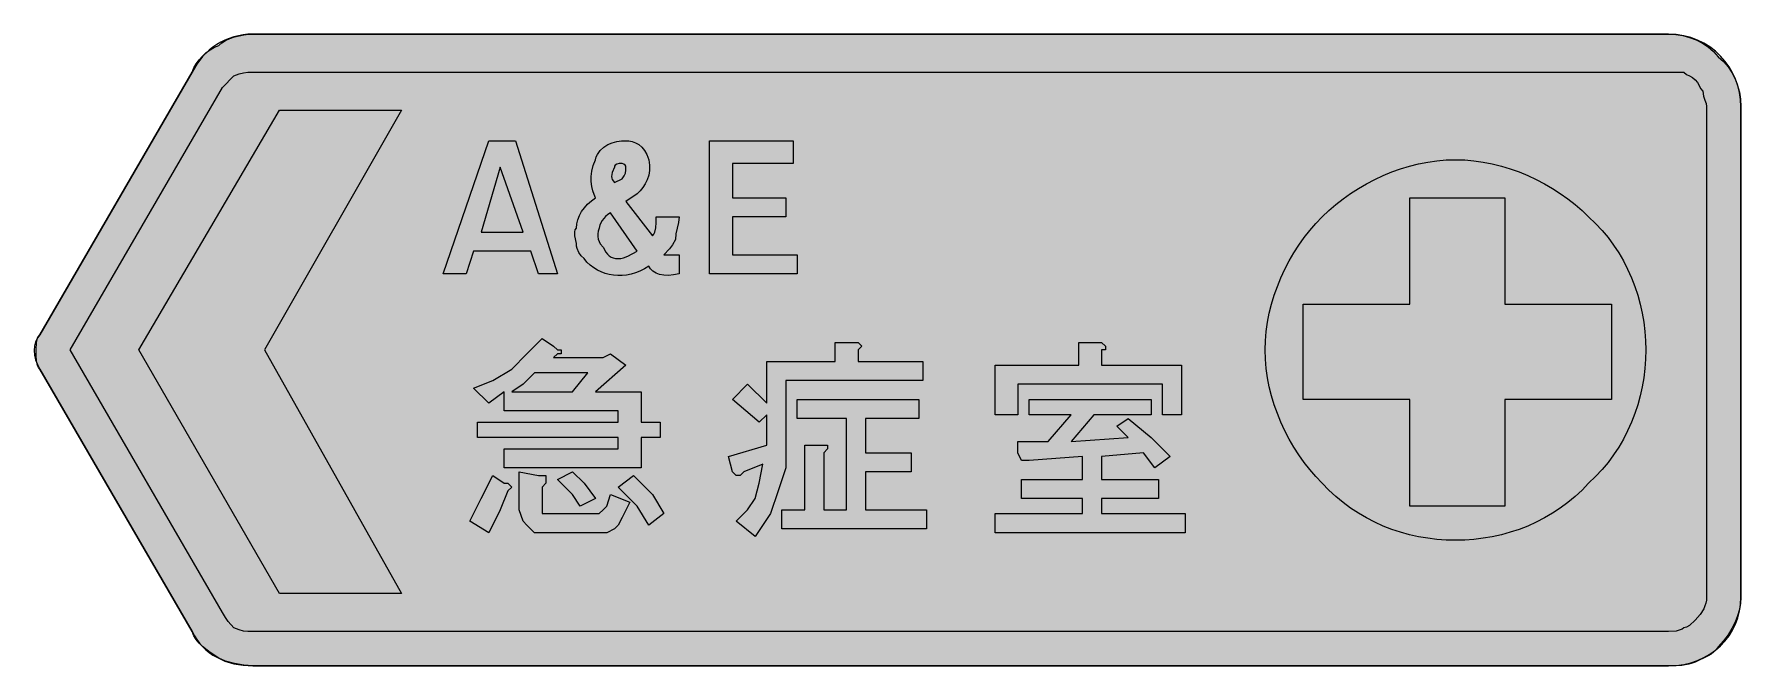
# Model space of a CAD drawing. Header units: metres. Extents: x 14 to 552, y 36 to 235.
import ezdxf

# ---------------------------------------------------------------- set-up
doc = ezdxf.new("R2010")
doc.units = ezdxf.units.M
for name, color, linetype, true_color in [('FILL_BLUE_0000FF', 7, 'Continuous', 0x0000ff), ('FILL_RED_FF0000', 7, 'Continuous', 0xff0000), ('FILL_WHITE_FFFFFF', 7, 'Continuous', 0xffffff), ('STROKE_BLUE_0000FF', 7, 'Continuous', 0x0000ff)]:
    doc.layers.add(name, color=color, linetype=linetype, true_color=true_color)

msp = doc.modelspace()

# ---------------------------------------------------------------- hatches: boundary and pattern name
at = {"layer": 'FILL_BLUE_0000FF', "true_color": 0x0000ff}
h = msp.add_hatch(color=7, dxfattribs=at)
h.dxf.hatch_style = 1
h.paths.add_polyline_path([(529.05, 222.96), (533.85, 222.96), (534.75, 222.25), (535.65, 221.76), (536.55, 221.27), (537.45, 220.56), (538.16, 219.66), (538.65, 218.76), (539.14, 217.86), (539.85, 216.96), (540.04, 215.37), (540.45, 214.11), (540.86, 213.08), (541.05, 212.16), (541.05, 57.36), (540.99, 56.46), (540.82, 55.56), (540.54, 54.66), (540.15, 53.76), (539.02, 51.96), (537.45, 50.16), (535.65, 48.51), (534.75, 47.97), (533.85, 47.76), (533.35, 47.36), (532.76, 47.07), (531.45, 46.71), (529.05, 46.56), (82.65, 46.56), (81.04, 46.58), (79.65, 46.71), (78.26, 47.07), (76.65, 47.76), (74.85, 49.71), (73.95, 50.97), (73.05, 52.56), (25.05, 135.36), (73.05, 218.16), (76.65, 221.76), (78.26, 222.45), (79.65, 222.81), (81.04, 222.94), (82.65, 222.96), (529.05, 222.96)])
at = {"layer": 'FILL_RED_FF0000', "true_color": 0xff0000}
h = msp.add_hatch(color=7, dxfattribs=at)
h.dxf.hatch_style = 1
h.paths.add_polyline_path([(447.45, 119.76), (413.85, 119.76), (413.85, 149.76), (447.45, 149.76), (447.45, 183.36), (477.45, 183.36), (477.45, 149.76), (511.05, 149.76), (511.05, 119.76), (477.45, 119.76), (477.45, 86.16), (447.45, 86.16), (447.45, 119.76)])
at = {"layer": 'FILL_WHITE_FFFFFF', "true_color": 0xffffff}
h = msp.add_hatch(color=7, dxfattribs=at)
h.dxf.hatch_style = 1
h.paths.add_polyline_path([(551.74, 55.51), (551.4, 53.57), (550.84, 51.58), (550.05, 49.56), (549.04, 47.54), (547.8, 45.55), (546.34, 43.61), (544.65, 41.76), (544.09, 40.91), (543.36, 40.17), (542.48, 39.5), (541.5, 38.91), (537.45, 36.96), (536.5, 36.56), (535.46, 36.27), (533.25, 35.91), (531.04, 35.78), (529.05, 35.76), (82.65, 35.76), (79.78, 35.97), (76.8, 36.51), (74.04, 37.28), (71.85, 38.16), (69.19, 39.98), (66.75, 41.91), (65.69, 42.95), (64.76, 44.07), (64.01, 45.26), (63.45, 46.56), (15.45, 129.36), (15.05, 129.86), (14.76, 130.47), (14.4, 131.91), (14.27, 133.58), (14.25, 135.36), (14.4, 137.76), (14.76, 139.07), (15.05, 139.66), (15.45, 140.16), (63.45, 222.96), (64.01, 224.31), (64.76, 225.62), (65.69, 226.88), (66.75, 228.06), (67.93, 229.12), (69.19, 230.05), (70.5, 230.8), (71.85, 231.36), (72.86, 232.2), (74.04, 232.93), (75.37, 233.55), (76.8, 234.06), (78.28, 234.45), (79.78, 234.73), (81.25, 234.9), (82.65, 234.96), (529.05, 234.96), (531.3, 234.85), (533.51, 234.51), (535.67, 233.95), (537.75, 233.16), (539.71, 232.15), (541.54, 230.91), (543.19, 229.45), (544.65, 227.76), (546.34, 226.3), (547.8, 224.65), (549.04, 222.82), (550.05, 220.86), (550.84, 218.78), (551.4, 216.62), (551.74, 214.41), (551.85, 212.16), (551.85, 57.36), (551.74, 55.51)])
h = msp.add_hatch(color=7, dxfattribs=at)
h.dxf.hatch_style = 1
h.paths.add_polyline_path([(91.05, 210.96), (129.45, 210.96), (86.25, 135.36), (129.45, 58.56), (91.05, 58.56), (46.65, 135.36), (91.05, 210.96)])
h = msp.add_hatch(color=7, dxfattribs=at)
h.dxf.hatch_style = 1
h.paths.add_polyline_path([(178.65, 159.36), (172.65, 159.36), (170.25, 166.56), (152.25, 166.56), (149.85, 159.36), (142.65, 159.36), (157.05, 201.36), (165.45, 201.36), (178.65, 159.36)])
h.paths.add_polyline_path([(154.65, 172.56), (167.85, 172.56), (160.65, 192.96), (154.65, 172.56)], flags=16)
h = msp.add_hatch(color=7, dxfattribs=at)
h.dxf.hatch_style = 1
h.paths.add_polyline_path([(184.86, 167.37), (184.7, 168.11), (184.65, 168.96), (184.2, 171.36), (184.14, 172.67), (184.31, 173.26), (184.65, 173.76), (184.76, 175.11), (185.08, 176.44), (185.6, 177.75), (186.3, 179.01), (187.17, 180.22), (188.19, 181.35), (189.36, 182.41), (190.65, 183.36), (190.21, 184.37), (189.81, 185.57), (189.49, 186.95), (189.3, 188.46), (189.28, 190.09), (189.47, 191.8), (189.91, 193.56), (190.65, 195.36), (190.92, 196.22), (191.26, 197), (192.15, 198.32), (193.27, 199.37), (194.55, 200.16), (195.95, 200.73), (197.4, 201.1), (198.85, 201.3), (200.25, 201.36), (201.2, 201.3), (202.22, 201.1), (203.27, 200.73), (204.3, 200.16), (205.28, 199.37), (206.16, 198.32), (206.89, 197), (207.45, 195.36), (207.74, 193.62), (207.73, 191.98), (207.47, 190.47), (207, 189.06), (206.36, 187.77), (205.59, 186.58), (204.74, 185.52), (203.85, 184.56), (200.25, 182.16), (208.65, 171.36), (209.05, 171.86), (209.34, 172.47), (209.7, 173.91), (209.83, 175.58), (209.85, 177.36), (217.05, 177.36), (216.86, 175.56), (216.45, 173.76), (216.04, 171.96), (215.85, 170.16), (214.95, 168.57), (214.05, 167.31), (212.25, 165.36), (217.05, 165.36), (217.05, 159.36), (215.31, 159.02), (213.69, 158.89), (212.22, 158.96), (210.9, 159.21), (209.75, 159.63), (208.78, 160.2), (208.01, 160.92), (207.45, 161.76), (206.09, 160.93), (204.7, 160.24), (203.31, 159.68), (201.9, 159.27), (200.49, 158.98), (199.1, 158.83), (197.71, 158.8), (196.35, 158.91), (195.02, 159.14), (193.72, 159.5), (192.46, 159.98), (191.25, 160.58), (190.1, 161.3), (189.01, 162.14), (187.99, 163.09), (187.05, 164.16), (186.17, 165.08), (185.4, 166.11), (184.86, 167.37)])
h.paths.add_polyline_path([(193.26, 176.83), (192.75, 176.16), (192.07, 174.85), (191.85, 173.76), (191.51, 172.86), (191.36, 171.98), (191.39, 171.12), (191.55, 170.31), (191.83, 169.55), (192.19, 168.87), (193.05, 167.76), (193.97, 166.18), (194.46, 165.57), (195, 165.06), (195.59, 164.67), (196.26, 164.38), (197, 164.22), (197.85, 164.16), (198.7, 164.21), (199.46, 164.37), (200.85, 164.91), (203.85, 166.56), (195.45, 178.56), (194.61, 178.06), (193.87, 177.47), (193.26, 176.83)], flags=16)
h.paths.add_polyline_path([(199.74, 190.26), (200.1, 191.16), (200.23, 192.06), (200.25, 192.96), (200.2, 193.36), (200.06, 193.65), (199.65, 194.01), (199.05, 194.16), (198.17, 194.14), (197.4, 194.01), (196.86, 193.65), (196.7, 193.36), (196.65, 192.96), (195.97, 191.37), (195.75, 190.11), (195.81, 189.57), (195.97, 189.08), (196.65, 188.16), (199.05, 189.36), (199.74, 190.26)], flags=16)
h = msp.add_hatch(color=7, dxfattribs=at)
h.dxf.hatch_style = 1
h.paths.add_polyline_path([(226.65, 201.36), (253.05, 201.36), (253.05, 194.16), (233.85, 194.16), (233.85, 183.36), (250.65, 183.36), (250.65, 177.36), (233.85, 177.36), (233.85, 165.36), (254.25, 165.36), (254.25, 159.36), (226.65, 159.36), (226.65, 201.36)])
h = msp.add_hatch(color=7, dxfattribs=at)
h.dxf.hatch_style = 1
h.paths.add_polyline_path([(521.78, 132.44), (521.57, 129.52), (521.22, 126.62), (520.72, 123.73), (520.09, 120.88), (519.32, 118.06), (518.4, 115.29), (517.35, 112.56), (516.15, 109.89), (514.82, 107.28), (513.34, 104.74), (511.72, 102.28), (509.97, 99.91), (508.07, 97.63), (506.03, 95.44), (503.85, 93.36), (501.77, 91.18), (499.58, 89.14), (497.3, 87.24), (494.92, 85.48), (492.47, 83.87), (489.93, 82.39), (487.32, 81.06), (484.65, 79.86), (481.92, 78.81), (479.15, 77.89), (476.33, 77.12), (473.47, 76.48), (470.59, 75.99), (467.69, 75.64), (464.77, 75.43), (461.85, 75.36), (458.93, 75.43), (456.01, 75.64), (453.11, 75.99), (450.22, 76.48), (447.37, 77.12), (444.55, 77.89), (441.78, 78.81), (439.05, 79.86), (436.38, 81.06), (433.77, 82.39), (431.23, 83.87), (428.77, 85.48), (426.4, 87.24), (424.12, 89.14), (421.93, 91.18), (419.85, 93.36), (417.87, 95.44), (415.98, 97.63), (414.18, 99.91), (412.48, 102.28), (410.89, 104.74), (409.41, 107.28), (408.04, 109.89), (406.8, 112.56), (405.68, 115.29), (404.7, 118.06), (403.85, 120.88), (403.14, 123.73), (402.59, 126.62), (402.18, 129.52), (401.93, 132.44), (401.85, 135.36), (401.93, 138.28), (402.18, 141.2), (402.59, 144.1), (403.14, 146.98), (403.85, 149.84), (404.7, 152.66), (405.68, 155.43), (406.8, 158.16), (408.04, 160.83), (409.41, 163.44), (410.89, 165.98), (412.48, 168.43), (414.18, 170.81), (415.98, 173.09), (417.87, 175.28), (419.85, 177.36), (421.93, 179.34), (424.12, 181.23), (426.4, 183.03), (428.77, 184.73), (431.23, 186.32), (433.77, 187.8), (436.38, 189.17), (439.05, 190.41), (441.78, 191.53), (444.55, 192.51), (447.37, 193.36), (450.22, 194.07), (453.11, 194.62), (456.01, 195.03), (458.93, 195.28), (461.85, 195.36), (464.77, 195.28), (467.69, 195.03), (470.59, 194.62), (473.47, 194.07), (476.33, 193.36), (479.15, 192.51), (481.92, 191.53), (484.65, 190.41), (487.32, 189.17), (489.93, 187.8), (492.47, 186.32), (494.92, 184.73), (497.3, 183.03), (499.58, 181.23), (501.77, 179.34), (503.85, 177.36), (506.03, 175.28), (508.07, 173.09), (509.97, 170.81), (511.72, 168.43), (513.34, 165.98), (514.82, 163.44), (516.15, 160.83), (517.35, 158.16), (518.4, 155.43), (519.32, 152.66), (520.09, 149.84), (520.72, 146.98), (521.22, 144.1), (521.57, 141.2), (521.78, 138.28), (521.85, 135.36), (521.78, 132.44)])
h = msp.add_hatch(color=7, dxfattribs=at)
h.dxf.hatch_style = 1
h.paths.add_polyline_path([(164.25, 129.36), (169.05, 134.16), (173.85, 138.96), (177.45, 136.56), (178.65, 135.36), (179.85, 135.36), (179.85, 134.16), (178.65, 134.16), (177.45, 132.96), (193.05, 132.96), (195.45, 134.16), (200.25, 130.56), (190.65, 122.16), (205.05, 122.16), (205.05, 112.56), (211.05, 112.56), (211.05, 107.76), (205.05, 107.76), (205.05, 98.16), (161.85, 98.16), (161.85, 104.16), (197.85, 104.16), (197.85, 107.76), (153.45, 107.76), (153.45, 112.56), (197.85, 112.56), (197.85, 116.16), (161.85, 116.16), (161.85, 122.16), (157.05, 118.56), (152.25, 123.36), (158.25, 125.76), (164.25, 129.36)])
h.paths.add_polyline_path([(164.25, 122.16), (183.45, 122.16), (188.25, 128.16), (171.45, 128.16), (167.85, 124.56), (164.25, 122.16)], flags=16)
h = msp.add_hatch(color=7, dxfattribs=at)
h.dxf.hatch_style = 1
h.paths.add_polyline_path([(266.25, 131.76), (266.25, 137.76), (272.25, 137.76), (273.45, 137.76), (274.65, 136.56), (273.45, 135.36), (273.45, 131.76), (293.85, 131.76), (293.85, 125.76), (250.65, 125.76), (250.65, 106.56), (250.65, 98.16), (248.25, 90.96), (245.85, 83.76), (241.05, 76.56), (235.05, 81.36), (238.65, 84.96), (241.05, 88.56), (242.25, 93.36), (243.45, 99.36), (237.45, 96.96), (236.25, 95.76), (235.05, 95.76), (233.85, 96.96), (232.65, 101.76), (244.65, 105.36), (244.65, 114.96), (242.25, 112.56), (233.85, 119.76), (238.65, 124.56), (244.65, 118.56), (244.65, 131.76), (266.25, 131.76)])
h = msp.add_hatch(color=7, dxfattribs=at)
h.dxf.hatch_style = 1
h.paths.add_polyline_path([(343.05, 137.76), (349.05, 137.76), (350.25, 137.76), (351.45, 136.56), (351.45, 135.36), (350.25, 135.36), (350.25, 130.56), (375.45, 130.56), (375.45, 114.96), (369.45, 114.96), (369.45, 124.56), (323.85, 124.56), (323.85, 114.96), (316.65, 114.96), (316.65, 130.56), (343.05, 130.56), (343.05, 137.76)])
h = msp.add_hatch(color=7, dxfattribs=at)
h.dxf.hatch_style = 1
h.paths.add_polyline_path([(292.65, 119.76), (292.65, 113.76), (275.85, 113.76), (275.85, 102.96), (290.25, 102.96), (290.25, 96.96), (275.85, 96.96), (275.85, 84.96), (295.05, 84.96), (295.05, 78.96), (249.45, 78.96), (249.45, 84.96), (256.65, 84.96), (256.65, 105.36), (262.65, 105.36), (263.85, 105.36), (263.85, 104.16), (262.65, 102.96), (262.65, 84.96), (269.85, 84.96), (269.85, 113.76), (254.25, 113.76), (254.25, 119.76), (292.65, 119.76)])
h = msp.add_hatch(color=7, dxfattribs=at)
h.dxf.hatch_style = 1
h.paths.add_polyline_path([(344.25, 101.76), (327.45, 100.56), (326.25, 100.56), (325.05, 100.56), (323.85, 102.96), (323.85, 106.56), (333.45, 106.56), (340.65, 114.96), (327.45, 114.96), (327.45, 119.76), (365.85, 119.76), (365.85, 114.96), (347.85, 114.96), (340.65, 106.56), (358.65, 107.76), (356.25, 110.16), (355.05, 111.36), (358.65, 113.76), (365.85, 107.76), (371.85, 101.76), (367.05, 98.16), (363.45, 102.96), (350.25, 101.76), (350.25, 94.56), (368.25, 94.56), (368.25, 88.56), (350.25, 88.56), (350.25, 83.76), (376.65, 83.76), (376.65, 77.76), (316.65, 77.76), (316.65, 83.76), (344.25, 83.76), (344.25, 88.56), (325.05, 88.56), (325.05, 94.56), (344.25, 94.56), (344.25, 101.76)])
h = msp.add_hatch(color=7, dxfattribs=at)
h.dxf.hatch_style = 1
h.paths.add_polyline_path([(172.65, 95.76), (175.05, 95.76), (175.05, 94.56), (175.05, 93.36), (173.85, 92.16), (173.85, 87.36), (173.85, 84.96), (173.85, 83.76), (175.05, 83.76), (177.45, 83.76), (189.45, 83.76), (191.85, 83.76), (193.05, 84.96), (194.25, 86.16), (195.45, 89.76), (201.45, 87.36), (199.05, 82.56), (197.85, 80.16), (196.65, 78.96), (194.25, 77.76), (190.65, 77.76), (175.05, 77.76), (171.45, 77.76), (169.05, 80.16), (167.85, 81.36), (166.65, 84.96), (166.65, 96.96), (172.65, 95.76)])
h = msp.add_hatch(color=7, dxfattribs=at)
h.dxf.hatch_style = 1
h.paths.add_polyline_path([(183.45, 89.76), (178.65, 94.56), (183.45, 96.96), (187.05, 93.36), (190.65, 88.56), (185.85, 86.16), (183.45, 89.76)])
h = msp.add_hatch(color=7, dxfattribs=at)
h.dxf.hatch_style = 1
h.paths.add_polyline_path([(154.65, 88.56), (158.25, 95.76), (161.85, 93.36), (163.05, 93.36), (164.25, 92.16), (163.05, 90.96), (160.65, 84.96), (157.05, 77.76), (151.05, 81.36), (154.65, 88.56)])
h = msp.add_hatch(color=7, dxfattribs=at)
h.dxf.hatch_style = 1
h.paths.add_polyline_path([(203.85, 86.16), (197.85, 92.16), (202.65, 95.76), (208.65, 89.76), (212.25, 83.76), (207.45, 80.16), (203.85, 86.16)])

# ---------------------------------------------------------------- linework, layer by layer
at = {"layer": 'FILL_BLUE_0000FF', "lineweight": 0, "true_color": 0x0000ff}
msp.add_lwpolyline([(529.05, 222.96), (533.85, 222.96), (534.75, 222.25), (535.65, 221.76), (536.55, 221.27), (537.45, 220.56), (538.16, 219.66), (538.65, 218.76), (539.14, 217.86), (539.85, 216.96), (540.04, 215.37), (540.45, 214.11), (540.86, 213.08), (541.05, 212.16), (541.05, 57.36), (540.99, 56.46), (540.82, 55.56), (540.54, 54.66), (540.15, 53.76), (539.02, 51.96), (537.45, 50.16), (535.65, 48.51), (534.75, 47.97), (533.85, 47.76), (533.35, 47.36), (532.76, 47.07), (531.45, 46.71), (529.05, 46.56), (82.65, 46.56), (81.04, 46.58), (79.65, 46.71), (78.26, 47.07), (76.65, 47.76), (74.85, 49.71), (73.95, 50.97), (73.05, 52.56), (25.05, 135.36), (73.05, 218.16), (76.65, 221.76), (78.26, 222.45), (79.65, 222.81), (81.04, 222.94), (82.65, 222.96)], close=True, dxfattribs=at)
at = {"layer": 'FILL_RED_FF0000', "lineweight": 0, "true_color": 0xff0000}
msp.add_lwpolyline([(447.45, 119.76), (413.85, 119.76), (413.85, 149.76), (447.45, 149.76), (447.45, 183.36), (477.45, 183.36), (477.45, 149.76), (511.05, 149.76), (511.05, 119.76), (477.45, 119.76), (477.45, 86.16), (447.45, 86.16)], close=True, dxfattribs=at)
at = {"layer": 'FILL_WHITE_FFFFFF', "lineweight": 0, "true_color": 0xffffff}
for points in [[(551.74, 55.51), (551.4, 53.57), (550.84, 51.58), (550.05, 49.56), (549.04, 47.54), (547.8, 45.55), (546.34, 43.61), (544.65, 41.76), (544.09, 40.91), (543.36, 40.17), (542.48, 39.5), (541.5, 38.91), (537.45, 36.96), (536.5, 36.56), (535.46, 36.27), (533.25, 35.91), (531.04, 35.78), (529.05, 35.76), (82.65, 35.76), (79.78, 35.97), (76.8, 36.51), (74.04, 37.28), (71.85, 38.16), (69.19, 39.98), (66.75, 41.91), (65.69, 42.95), (64.76, 44.07), (64.01, 45.26), (63.45, 46.56), (15.45, 129.36), (15.05, 129.86), (14.76, 130.47), (14.4, 131.91), (14.27, 133.58), (14.25, 135.36), (14.4, 137.76), (14.76, 139.07), (15.05, 139.66), (15.45, 140.16), (63.45, 222.96), (64.01, 224.31), (64.76, 225.62), (65.69, 226.88), (66.75, 228.06), (67.93, 229.12), (69.19, 230.05), (70.5, 230.8), (71.85, 231.36), (72.86, 232.2), (74.04, 232.93), (75.37, 233.55), (76.8, 234.06), (78.28, 234.45), (79.78, 234.73), (81.25, 234.9), (82.65, 234.96), (529.05, 234.96), (531.3, 234.85), (533.51, 234.51), (535.67, 233.95), (537.75, 233.16), (539.71, 232.15), (541.54, 230.91), (543.19, 229.45), (544.65, 227.76), (546.34, 226.3), (547.8, 224.65), (549.04, 222.82), (550.05, 220.86), (550.84, 218.78), (551.4, 216.62), (551.74, 214.41), (551.85, 212.16), (551.85, 57.36)], [(178.65, 159.36), (172.65, 159.36), (170.25, 166.56), (152.25, 166.56), (149.85, 159.36), (142.65, 159.36), (157.05, 201.36), (165.45, 201.36)], [(184.86, 167.37), (184.7, 168.11), (184.65, 168.96), (184.2, 171.36), (184.14, 172.67), (184.31, 173.26), (184.65, 173.76), (184.76, 175.11), (185.08, 176.44), (185.6, 177.75), (186.3, 179.01), (187.17, 180.22), (188.19, 181.35), (189.36, 182.41), (190.65, 183.36), (190.21, 184.37), (189.81, 185.57), (189.49, 186.95), (189.3, 188.46), (189.28, 190.09), (189.47, 191.8), (189.91, 193.56), (190.65, 195.36), (190.92, 196.22), (191.26, 197), (192.15, 198.32), (193.27, 199.37), (194.55, 200.16), (195.95, 200.73), (197.4, 201.1), (198.85, 201.3), (200.25, 201.36), (201.2, 201.3), (202.22, 201.1), (203.27, 200.73), (204.3, 200.16), (205.28, 199.37), (206.16, 198.32), (206.89, 197), (207.45, 195.36), (207.74, 193.62), (207.73, 191.98), (207.47, 190.47), (207, 189.06), (206.36, 187.77), (205.59, 186.58), (204.74, 185.52), (203.85, 184.56), (200.25, 182.16), (208.65, 171.36), (209.05, 171.86), (209.34, 172.47), (209.7, 173.91), (209.83, 175.58), (209.85, 177.36), (217.05, 177.36), (216.86, 175.56), (216.45, 173.76), (216.04, 171.96), (215.85, 170.16), (214.95, 168.57), (214.05, 167.31), (212.25, 165.36), (217.05, 165.36), (217.05, 159.36), (215.31, 159.02), (213.69, 158.89), (212.22, 158.96), (210.9, 159.21), (209.75, 159.63), (208.78, 160.2), (208.01, 160.92), (207.45, 161.76), (206.09, 160.93), (204.7, 160.24), (203.31, 159.68), (201.9, 159.27), (200.49, 158.98), (199.1, 158.83), (197.71, 158.8), (196.35, 158.91), (195.02, 159.14), (193.72, 159.5), (192.46, 159.98), (191.25, 160.58), (190.1, 161.3), (189.01, 162.14), (187.99, 163.09), (187.05, 164.16), (186.17, 165.08), (185.4, 166.11)], [(226.65, 201.36), (253.05, 201.36), (253.05, 194.16), (233.85, 194.16), (233.85, 183.36), (250.65, 183.36), (250.65, 177.36), (233.85, 177.36), (233.85, 165.36), (254.25, 165.36), (254.25, 159.36), (226.65, 159.36)], [(199.74, 190.26), (200.1, 191.16), (200.23, 192.06), (200.25, 192.96), (200.2, 193.36), (200.06, 193.65), (199.65, 194.01), (199.05, 194.16), (198.17, 194.14), (197.4, 194.01), (196.86, 193.65), (196.7, 193.36), (196.65, 192.96), (195.97, 191.37), (195.75, 190.11), (195.81, 189.57), (195.97, 189.08), (196.65, 188.16), (199.05, 189.36)], [(154.65, 172.56), (167.85, 172.56), (160.65, 192.96)], [(193.26, 176.83), (192.75, 176.16), (192.07, 174.85), (191.85, 173.76), (191.51, 172.86), (191.36, 171.98), (191.39, 171.12), (191.55, 170.31), (191.83, 169.55), (192.19, 168.87), (193.05, 167.76), (193.97, 166.18), (194.46, 165.57), (195, 165.06), (195.59, 164.67), (196.26, 164.38), (197, 164.22), (197.85, 164.16), (198.7, 164.21), (199.46, 164.37), (200.85, 164.91), (203.85, 166.56), (195.45, 178.56), (194.61, 178.06), (193.87, 177.47)], [(164.25, 129.36), (169.05, 134.16), (173.85, 138.96), (177.45, 136.56), (178.65, 135.36), (179.85, 135.36), (179.85, 134.16), (178.65, 134.16), (177.45, 132.96), (193.05, 132.96), (195.45, 134.16), (200.25, 130.56), (190.65, 122.16), (205.05, 122.16), (205.05, 112.56), (211.05, 112.56), (211.05, 107.76), (205.05, 107.76), (205.05, 98.16), (161.85, 98.16), (161.85, 104.16), (197.85, 104.16), (197.85, 107.76), (153.45, 107.76), (153.45, 112.56), (197.85, 112.56), (197.85, 116.16), (161.85, 116.16), (161.85, 122.16), (157.05, 118.56), (152.25, 123.36), (158.25, 125.76)], [(266.25, 131.76), (266.25, 137.76), (272.25, 137.76), (273.45, 137.76), (274.65, 136.56), (273.45, 135.36), (273.45, 131.76), (293.85, 131.76), (293.85, 125.76), (250.65, 125.76), (250.65, 106.56), (250.65, 98.16), (248.25, 90.96), (245.85, 83.76), (241.05, 76.56), (235.05, 81.36), (238.65, 84.96), (241.05, 88.56), (242.25, 93.36), (243.45, 99.36), (237.45, 96.96), (236.25, 95.76), (235.05, 95.76), (233.85, 96.96), (232.65, 101.76), (244.65, 105.36), (244.65, 114.96), (242.25, 112.56), (233.85, 119.76), (238.65, 124.56), (244.65, 118.56), (244.65, 131.76)], [(343.05, 137.76), (349.05, 137.76), (350.25, 137.76), (351.45, 136.56), (351.45, 135.36), (350.25, 135.36), (350.25, 130.56), (375.45, 130.56), (375.45, 114.96), (369.45, 114.96), (369.45, 124.56), (323.85, 124.56), (323.85, 114.96), (316.65, 114.96), (316.65, 130.56), (343.05, 130.56)], [(164.25, 122.16), (183.45, 122.16), (188.25, 128.16), (171.45, 128.16), (167.85, 124.56)], [(292.65, 119.76), (292.65, 113.76), (275.85, 113.76), (275.85, 102.96), (290.25, 102.96), (290.25, 96.96), (275.85, 96.96), (275.85, 84.96), (295.05, 84.96), (295.05, 78.96), (249.45, 78.96), (249.45, 84.96), (256.65, 84.96), (256.65, 105.36), (262.65, 105.36), (263.85, 105.36), (263.85, 104.16), (262.65, 102.96), (262.65, 84.96), (269.85, 84.96), (269.85, 113.76), (254.25, 113.76), (254.25, 119.76)], [(344.25, 101.76), (327.45, 100.56), (326.25, 100.56), (325.05, 100.56), (323.85, 102.96), (323.85, 106.56), (333.45, 106.56), (340.65, 114.96), (327.45, 114.96), (327.45, 119.76), (365.85, 119.76), (365.85, 114.96), (347.85, 114.96), (340.65, 106.56), (358.65, 107.76), (356.25, 110.16), (355.05, 111.36), (358.65, 113.76), (365.85, 107.76), (371.85, 101.76), (367.05, 98.16), (363.45, 102.96), (350.25, 101.76), (350.25, 94.56), (368.25, 94.56), (368.25, 88.56), (350.25, 88.56), (350.25, 83.76), (376.65, 83.76), (376.65, 77.76), (316.65, 77.76), (316.65, 83.76), (344.25, 83.76), (344.25, 88.56), (325.05, 88.56), (325.05, 94.56), (344.25, 94.56)], [(172.65, 95.76), (175.05, 95.76), (175.05, 94.56), (175.05, 93.36), (173.85, 92.16), (173.85, 87.36), (173.85, 84.96), (173.85, 83.76), (175.05, 83.76), (177.45, 83.76), (189.45, 83.76), (191.85, 83.76), (193.05, 84.96), (194.25, 86.16), (195.45, 89.76), (201.45, 87.36), (199.05, 82.56), (197.85, 80.16), (196.65, 78.96), (194.25, 77.76), (190.65, 77.76), (175.05, 77.76), (171.45, 77.76), (169.05, 80.16), (167.85, 81.36), (166.65, 84.96), (166.65, 96.96)], [(183.45, 89.76), (178.65, 94.56), (183.45, 96.96), (187.05, 93.36), (190.65, 88.56), (185.85, 86.16)], [(154.65, 88.56), (158.25, 95.76), (161.85, 93.36), (163.05, 93.36), (164.25, 92.16), (163.05, 90.96), (160.65, 84.96), (157.05, 77.76), (151.05, 81.36)], [(203.85, 86.16), (197.85, 92.16), (202.65, 95.76), (208.65, 89.76), (212.25, 83.76), (207.45, 80.16)]]:
    msp.add_lwpolyline(points, close=True, dxfattribs=at)
at = {"layer": 'FILL_WHITE_FFFFFF', "lineweight": 0, "true_color": 0x0000ff}
for points in [[(91.05, 210.96), (129.45, 210.96), (86.25, 135.36), (129.45, 58.56), (91.05, 58.56), (46.65, 135.36)], [(521.78, 132.44), (521.57, 129.52), (521.22, 126.62), (520.72, 123.73), (520.09, 120.88), (519.32, 118.06), (518.4, 115.29), (517.35, 112.56), (516.15, 109.89), (514.82, 107.28), (513.34, 104.74), (511.72, 102.28), (509.97, 99.91), (508.07, 97.63), (506.03, 95.44), (503.85, 93.36), (501.77, 91.18), (499.58, 89.14), (497.3, 87.24), (494.92, 85.48), (492.47, 83.87), (489.93, 82.39), (487.32, 81.06), (484.65, 79.86), (481.92, 78.81), (479.15, 77.89), (476.33, 77.12), (473.47, 76.48), (470.59, 75.99), (467.69, 75.64), (464.77, 75.43), (461.85, 75.36), (458.93, 75.43), (456.01, 75.64), (453.11, 75.99), (450.22, 76.48), (447.37, 77.12), (444.55, 77.89), (441.78, 78.81), (439.05, 79.86), (436.38, 81.06), (433.77, 82.39), (431.23, 83.87), (428.77, 85.48), (426.4, 87.24), (424.12, 89.14), (421.93, 91.18), (419.85, 93.36), (417.87, 95.44), (415.98, 97.63), (414.18, 99.91), (412.48, 102.28), (410.89, 104.74), (409.41, 107.28), (408.04, 109.89), (406.8, 112.56), (405.68, 115.29), (404.7, 118.06), (403.85, 120.88), (403.14, 123.73), (402.59, 126.62), (402.18, 129.52), (401.93, 132.44), (401.85, 135.36), (401.93, 138.28), (402.18, 141.2), (402.59, 144.1), (403.14, 146.98), (403.85, 149.84), (404.7, 152.66), (405.68, 155.43), (406.8, 158.16), (408.04, 160.83), (409.41, 163.44), (410.89, 165.98), (412.48, 168.43), (414.18, 170.81), (415.98, 173.09), (417.87, 175.28), (419.85, 177.36), (421.93, 179.34), (424.12, 181.23), (426.4, 183.03), (428.77, 184.73), (431.23, 186.32), (433.77, 187.8), (436.38, 189.17), (439.05, 190.41), (441.78, 191.53), (444.55, 192.51), (447.37, 193.36), (450.22, 194.07), (453.11, 194.62), (456.01, 195.03), (458.93, 195.28), (461.85, 195.36), (464.77, 195.28), (467.69, 195.03), (470.59, 194.62), (473.47, 194.07), (476.33, 193.36), (479.15, 192.51), (481.92, 191.53), (484.65, 190.41), (487.32, 189.17), (489.93, 187.8), (492.47, 186.32), (494.92, 184.73), (497.3, 183.03), (499.58, 181.23), (501.77, 179.34), (503.85, 177.36), (506.03, 175.28), (508.07, 173.09), (509.97, 170.81), (511.72, 168.43), (513.34, 165.98), (514.82, 163.44), (516.15, 160.83), (517.35, 158.16), (518.4, 155.43), (519.32, 152.66), (520.09, 149.84), (520.72, 146.98), (521.22, 144.1), (521.57, 141.2), (521.78, 138.28), (521.85, 135.36)]]:
    msp.add_lwpolyline(points, close=True, dxfattribs=at)
at = {"layer": 'STROKE_BLUE_0000FF', "lineweight": 0, "true_color": 0x0000ff}
msp.add_lwpolyline([(551.85, 57.36), (551.85, 212.16), (551.74, 214.39), (551.41, 216.58), (550.88, 218.72), (550.14, 220.78), (549.22, 222.77), (548.12, 224.65), (546.84, 226.42), (545.4, 228.06), (543.81, 229.56), (542.06, 230.91), (540.19, 232.09), (538.18, 233.08), (536.06, 233.88), (533.82, 234.47), (531.48, 234.84), (529.05, 234.96), (82.65, 234.96), (81.09, 234.9), (79.56, 234.74), (78.07, 234.47), (76.61, 234.1), (75.2, 233.63), (73.83, 233.06), (72.52, 232.4), (71.25, 231.66), (70.04, 230.83), (68.89, 229.92), (66.79, 227.87), (64.96, 225.54), (63.45, 222.96), (15.45, 140.16), (14.66, 139.15), (14.1, 137.97), (13.76, 136.64), (13.65, 135.21), (13.76, 133.73), (14.1, 132.23), (14.66, 130.76), (15.45, 129.36), (63.45, 46.56), (64.17, 45.25), (64.96, 44.03), (65.84, 42.89), (66.79, 41.83), (67.81, 40.86), (68.89, 39.98), (70.04, 39.18), (71.25, 38.46), (73.83, 37.28), (76.61, 36.43), (79.56, 35.93), (82.65, 35.76), (529.05, 35.76), (531.48, 35.87), (533.82, 36.2), (536.06, 36.73), (538.18, 37.45), (540.19, 38.35), (542.06, 39.43), (543.81, 40.67), (545.4, 42.06), (546.84, 43.59), (548.12, 45.25), (549.22, 47.03), (550.14, 48.92), (550.88, 50.91), (551.41, 52.99), (551.74, 55.14), (551.85, 57.36)], dxfattribs=at)

doc.saveas('drawing.dxf')
